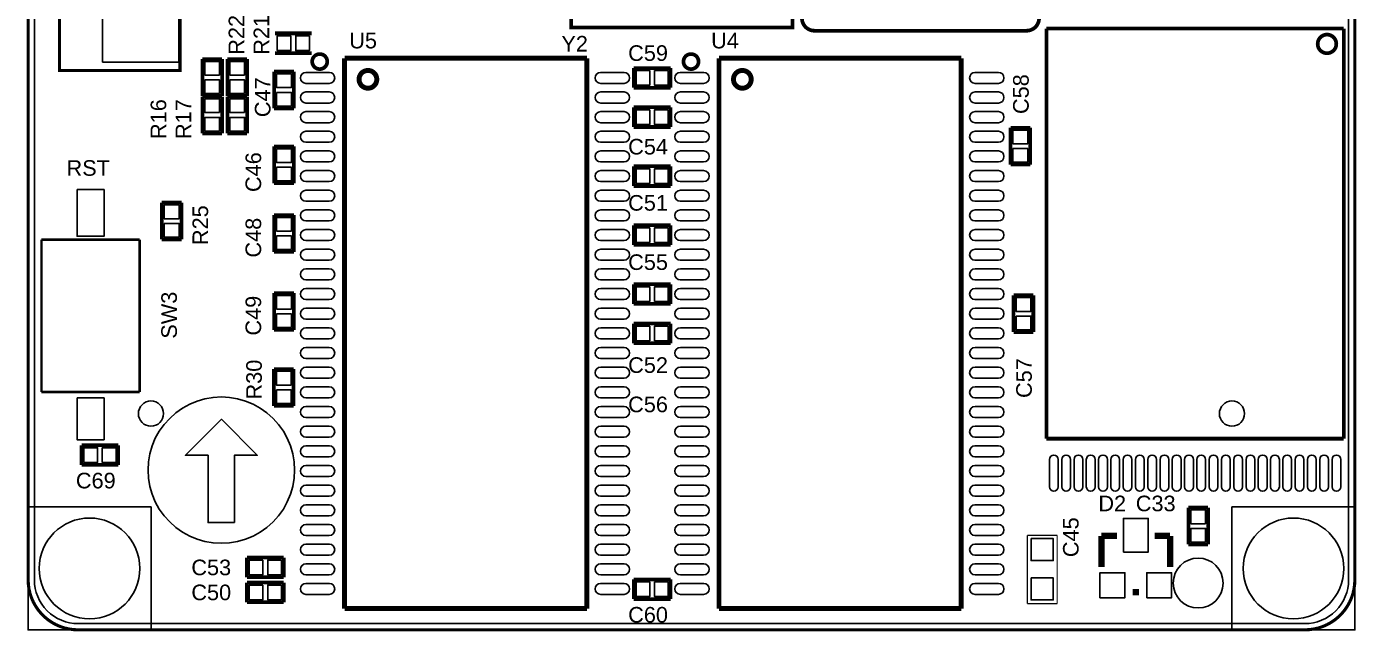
# Model space of a CAD drawing. Extents: x 0 to 117, y 0 to 54.
# Drawn here: x -0.1 to 54.1, y -0.1 to 24.6 of the extents above; entities that cross this region are included whole.
import ezdxf

# ---------------------------------------------------------------- set-up
doc = ezdxf.new("R2010")
doc.units = 0
doc.header["$MEASUREMENT"] = 0
for name, color, linetype in [('BG_OUTLINE', 3, 'CONTINUOUS'), ('BG_SILKSCREEN_TOP', 7, 'CONTINUOUS'), ('PG_SILKSCREEN_TOP', 254, 'CONTINUOUS'), ('PG_SOLDERMASK_TOP', 85, 'CONTINUOUS'), ('PIN_SOLDERMASK_TOP', 85, 'CONTINUOUS'), ('RD_SILKSCREEN_TOP', 142, 'CONTINUOUS'), ('RKI_ALL', 43, 'CONTINUOUS')]:
    doc.layers.add(name, color=color, linetype=linetype)

msp = doc.modelspace()

# ---------------------------------------------------------------- linework, layer by layer
at = {"layer": 'BG_OUTLINE', "const_width": 0.127}
msp.add_lwpolyline([(2.032, 0), (51.968, 0, 0.414214), (54, 2.032), (54, 51.968, 0.414067), (51.968, 54), (2.032, 54, 0.414214), (0, 51.968), (0, 2.032, 0.414214), (2.032, 0)], format="xyb", dxfattribs=at)
at = {"layer": 'BG_SILKSCREEN_TOP', "const_width": 0.152}
msp.add_lwpolyline([(31.115, 24.892), (31.115, 24.511), (22.098, 24.511), (22.098, 28.702), (29.083, 28.702), (29.718, 28.067), (30.988, 28.067), (30.988, 27.686)], dxfattribs=at)
msp.add_lwpolyline([(31.496, 27.432), (31.496, 24.892, 0.414214), (32.004, 24.384), (40.64, 24.384, 0.414214), (41.148, 24.892), (41.148, 27.432, 0.414214), (40.64, 27.94), (32.004, 27.94, 0.414214), (31.496, 27.432)], format="xyb", dxfattribs=at)
at = {"layer": 'BG_SILKSCREEN_TOP'}
for points in [[(7.864, 3.523), (7.526, 3.541), (7.196, 3.597), (6.876, 3.688), (6.574, 3.815), (6.281, 3.98), (6.007, 4.171), (5.761, 4.392), (5.532, 4.638), (5.339, 4.912), (5.174, 5.204), (5.047, 5.517), (4.956, 5.837), (4.9, 6.167), (4.882, 6.495), (4.9, 6.833), (4.956, 7.163), (5.047, 7.483), (5.174, 7.795), (5.339, 8.087), (5.532, 8.362), (5.761, 8.608), (6.007, 8.829), (6.281, 9.02), (6.574, 9.185), (6.876, 9.312), (7.196, 9.403), (7.526, 9.459), (7.864, 9.477), (8.194, 9.459), (8.522, 9.403), (8.852, 9.312), (9.154, 9.185), (9.446, 9.02), (9.721, 8.829), (9.967, 8.608), (10.196, 8.362), (10.389, 8.087), (10.544, 7.795), (10.673, 7.483), (10.772, 7.163), (10.828, 6.833), (10.846, 6.495), (10.828, 6.167), (10.772, 5.837), (10.673, 5.517), (10.544, 5.204), (10.389, 4.912), (10.196, 4.638), (9.967, 4.392), (9.721, 4.171), (9.446, 3.98), (9.154, 3.815), (8.852, 3.688), (8.522, 3.597), (8.194, 3.541)], [(8.395, 4.364), (7.323, 4.364), (7.323, 7.107), (6.401, 7.107), (7.864, 8.572), (9.327, 7.107), (8.395, 7.107)]]:
    msp.add_lwpolyline(points, close=True, dxfattribs=at)
at = {"layer": 'PG_SILKSCREEN_TOP'}
for points, const_width in [([(6.18, 22.761), (6.18, 48.359), (1.28, 48.359), (1.28, 22.761), (6.18, 22.761)], 0.127), ([(53.548, 24.473), (41.448, 24.473)], 0.152), ([(41.448, 24.473), (41.448, 7.78)], 0.152), ([(53.548, 7.78), (53.548, 24.473)], 0.152), ([(10.046, 24.277), (11.544, 24.277)], 0.15), ([(7.093, 21.73), (7.093, 23.228)], 0.15), ([(7.093, 23.228), (7.896, 23.228)], 0.15), ([(7.896, 23.228), (7.896, 21.73)], 0.15), ([(8.109, 21.73), (8.109, 23.228)], 0.15), ([(8.109, 23.228), (8.912, 23.228)], 0.15), ([(8.912, 23.228), (8.912, 21.73)], 0.15), ([(11.544, 23.475), (10.046, 23.475)], 0.15), ([(22.741, 23.264), (12.88, 23.264)], 0.201), ([(12.88, 23.264), (12.88, 0.866)], 0.201), ([(22.741, 23.264), (12.88, 23.264)], 0.201), ([(12.88, 23.264), (12.88, 0.866)], 0.201), ([(22.741, 0.866), (22.741, 23.264)], 0.201), ([(22.741, 0.866), (22.741, 23.264)], 0.201), ([(37.981, 23.264), (28.12, 23.264)], 0.201), ([(28.12, 23.264), (28.12, 0.866)], 0.201), ([(37.981, 23.264), (28.12, 23.264)], 0.201), ([(28.12, 23.264), (28.12, 0.866)], 0.201), ([(37.981, 0.866), (37.981, 23.264)], 0.201), ([(37.981, 0.866), (37.981, 23.264)], 0.201), ([(10.013, 21.222), (10.013, 22.72)], 0.15), ([(10.013, 22.72), (10.815, 22.72)], 0.15), ([(10.815, 22.72), (10.815, 21.222)], 0.15), ([(24.651, 22.062), (24.651, 22.865)], 0.15), ([(24.651, 22.865), (26.149, 22.865)], 0.15), ([(26.149, 22.865), (26.149, 22.062)], 0.15), ([(7.092, 20.206), (7.092, 21.704)], 0.15), ([(7.092, 21.704), (7.894, 21.704)], 0.15), ([(7.896, 21.73), (7.093, 21.73)], 0.15), ([(7.894, 21.704), (7.894, 20.206)], 0.15), ([(8.108, 20.206), (8.108, 21.704)], 0.15), ([(8.108, 21.704), (8.91, 21.704)], 0.15), ([(8.912, 21.73), (8.109, 21.73)], 0.15), ([(8.91, 21.704), (8.91, 20.206)], 0.15), ([(26.149, 22.062), (24.651, 22.062)], 0.15), ([(10.815, 21.222), (10.013, 21.222)], 0.15), ([(24.651, 20.465), (24.651, 21.267)], 0.15), ([(24.651, 21.267), (26.149, 21.267)], 0.15), ([(26.149, 21.267), (26.149, 20.465)], 0.15), ([(7.894, 20.206), (7.092, 20.206)], 0.15), ([(8.91, 20.206), (8.108, 20.206)], 0.15), ([(26.149, 20.465), (24.651, 20.465)], 0.15), ([(39.985, 18.936), (39.985, 20.434)], 0.15), ([(39.985, 20.434), (40.787, 20.434)], 0.15), ([(40.787, 20.434), (40.787, 18.936)], 0.15), ([(10.013, 18.174), (10.013, 19.672)], 0.15), ([(10.013, 19.672), (10.815, 19.672)], 0.15), ([(10.815, 19.672), (10.815, 18.174)], 0.15), ([(40.787, 18.936), (39.985, 18.936)], 0.15), ([(24.651, 18.867), (26.149, 18.867)], 0.15), ([(24.651, 18.064), (24.651, 18.867)], 0.15), ([(26.149, 18.867), (26.149, 18.064)], 0.15), ([(10.815, 18.174), (10.013, 18.174)], 0.15), ([(26.149, 18.064), (24.651, 18.064)], 0.15), ([(5.441, 15.888), (5.441, 17.386)], 0.15), ([(5.441, 17.386), (6.243, 17.386)], 0.15), ([(6.243, 17.386), (6.243, 15.888)], 0.15), ([(10.013, 15.38), (10.013, 16.878)], 0.15), ([(10.013, 16.878), (10.815, 16.878)], 0.15), ([(10.815, 16.878), (10.815, 15.38)], 0.15), ([(24.651, 15.664), (24.651, 16.467)], 0.15), ([(24.651, 16.467), (26.149, 16.467)], 0.15), ([(26.149, 16.467), (26.149, 15.664)], 0.15), ([(0.541, 15.878), (0.541, 9.68)], 0.0991), ([(4.539, 15.878), (0.541, 15.878)], 0.0991), ([(4.539, 9.68), (4.539, 15.878)], 0.0991), ([(6.243, 15.888), (5.441, 15.888)], 0.15), ([(26.149, 15.664), (24.651, 15.664)], 0.15), ([(10.815, 15.38), (10.013, 15.38)], 0.15), ([(24.651, 14.067), (26.149, 14.067)], 0.15), ([(24.651, 13.264), (24.651, 14.067)], 0.15), ([(26.149, 14.067), (26.149, 13.264)], 0.15), ([(10.013, 12.205), (10.013, 13.703)], 0.15), ([(10.013, 13.703), (10.815, 13.703)], 0.15), ([(10.815, 13.703), (10.815, 12.205)], 0.15), ([(40.112, 12.116), (40.112, 13.614)], 0.15), ([(40.112, 13.614), (40.914, 13.614)], 0.15), ([(40.914, 13.614), (40.914, 12.116)], 0.15), ([(26.149, 13.264), (24.651, 13.264)], 0.15), ([(24.651, 11.664), (24.651, 12.466)], 0.15), ([(24.651, 12.466), (26.149, 12.466)], 0.15), ([(26.149, 12.466), (26.149, 11.664)], 0.15), ([(10.815, 12.205), (10.013, 12.205)], 0.15), ([(40.914, 12.116), (40.112, 12.116)], 0.15), ([(26.149, 11.664), (24.651, 11.664)], 0.15), ([(10.004, 9.116), (10.004, 10.615)], 0.15), ([(10.004, 10.615), (10.806, 10.615)], 0.15), ([(10.806, 10.615), (10.806, 9.116)], 0.15), ([(0.541, 9.68), (4.539, 9.68)], 0.0991), ([(10.806, 9.116), (10.004, 9.116)], 0.15), ([(2.172, 7.513), (3.67, 7.513)], 0.15), ([(2.172, 6.711), (2.172, 7.513)], 0.15), ([(3.67, 7.513), (3.67, 6.711)], 0.15), ([(41.448, 7.78), (53.548, 7.78)], 0.152), ([(3.67, 6.711), (2.172, 6.711)], 0.15), ([(47.225, 3.475), (47.225, 4.973)], 0.15), ([(47.225, 4.973), (48.028, 4.973)], 0.15), ([(48.028, 4.973), (48.028, 3.475)], 0.15), ([(40.665, 3.851), (41.885, 3.851)], 0.0508), ([(40.665, 1.069), (40.665, 3.851)], 0.0508), ([(41.885, 3.851), (41.885, 1.069)], 0.0508), ([(44.323, 3.823), (43.688, 3.823)], 0.254), ([(43.688, 3.823), (43.688, 2.553)], 0.254), ([(45.847, 3.823), (46.482, 3.823)], 0.254), ([(46.482, 3.823), (46.482, 2.553)], 0.254), ([(48.028, 3.475), (47.225, 3.475)], 0.15), ([(8.903, 2.139), (8.903, 2.941)], 0.15), ([(8.903, 2.941), (10.401, 2.941)], 0.15), ([(10.401, 2.941), (10.401, 2.139)], 0.15), ([(10.401, 2.139), (8.903, 2.139)], 0.15), ([(8.903, 1.123), (8.903, 1.925)], 0.15), ([(8.903, 1.925), (10.401, 1.925)], 0.15), ([(10.401, 1.925), (10.401, 1.123)], 0.15), ([(24.651, 1.25), (24.651, 2.052)], 0.15), ([(24.651, 2.052), (26.149, 2.052)], 0.15), ([(26.149, 2.052), (26.149, 1.25)], 0.15), ([(44.958, 1.537), (45.212, 1.537)], 0.254), ([(10.401, 1.123), (8.903, 1.123)], 0.15), ([(26.149, 1.25), (24.651, 1.25)], 0.15), ([(41.885, 1.069), (40.665, 1.069)], 0.0508), ([(12.88, 0.866), (22.741, 0.866)], 0.201), ([(12.88, 0.866), (22.741, 0.866)], 0.201), ([(28.12, 0.866), (37.981, 0.866)], 0.201), ([(28.12, 0.866), (37.981, 0.866)], 0.201)]:
    msp.add_lwpolyline(points, dxfattribs=dict(at, const_width=const_width))
for points, const_width in [([(53.246, 23.848, 1), (52.488, 23.846, 1), (53.246, 23.848)], 0.152), ([(12.174, 23.128, 1), (11.561, 23.128, 1), (12.174, 23.128)], 0.152), ([(27.287, 23.128, 1), (26.674, 23.128, 1), (27.287, 23.128)], 0.152), ([(14.191, 22.405, 1), (13.469, 22.405, 1), (14.191, 22.405)], 0.201), ([(29.431, 22.405, 1), (28.709, 22.405, 1), (29.431, 22.405)], 0.201)]:
    msp.add_lwpolyline(points, format="xyb", dxfattribs=dict(at, const_width=const_width))
at = {"layer": 'PG_SOLDERMASK_TOP'}
for points in [[(0.257, 0), (5.001, 0), (5.001, 0.254), (5.001, 5.001), (0.254, 5.001), (0, 5.001), (0, 0.254), (0, 0)], [(54, 0.257), (54, 5.001), (53.746, 5.001), (48.999, 5.001), (48.999, 0.254), (48.999, 0), (53.746, 0), (54, 0)]]:
    msp.add_lwpolyline(points, close=True, dxfattribs=at)
at = {"layer": 'PIN_SOLDERMASK_TOP'}
for points in [[(6.129, 23.11), (3.03, 23.11), (3.03, 25.211), (6.129, 25.211)], [(10.698, 24.176), (10.698, 23.576), (10.14, 23.576), (10.14, 24.176)], [(11.45, 24.176), (11.45, 23.576), (10.892, 23.576), (10.892, 24.176)], [(7.794, 22.576), (7.195, 22.576), (7.195, 23.134), (7.794, 23.134)], [(8.81, 22.576), (8.211, 22.576), (8.211, 23.134), (8.81, 23.134)], [(25.303, 22.763), (25.303, 22.164), (24.745, 22.164), (24.745, 22.763)], [(26.055, 22.763), (26.055, 22.164), (25.497, 22.164), (25.497, 22.763)], [(7.794, 21.824), (7.195, 21.824), (7.195, 22.382), (7.794, 22.382)], [(8.81, 21.824), (8.211, 21.824), (8.211, 22.382), (8.81, 22.382)], [(10.114, 22.626), (10.714, 22.626), (10.714, 22.068), (10.114, 22.068)], [(10.114, 21.874), (10.714, 21.874), (10.714, 21.316), (10.114, 21.316)], [(7.793, 21.052), (7.193, 21.052), (7.193, 21.61), (7.793, 21.61)], [(8.809, 21.052), (8.209, 21.052), (8.209, 21.61), (8.809, 21.61)], [(25.303, 21.166), (25.303, 20.566), (24.745, 20.566), (24.745, 21.166)], [(26.055, 21.166), (26.055, 20.566), (25.497, 20.566), (25.497, 21.166)], [(7.793, 20.3), (7.193, 20.3), (7.193, 20.858), (7.793, 20.858)], [(8.809, 20.3), (8.209, 20.3), (8.209, 20.858), (8.809, 20.858)], [(40.686, 19.782), (40.086, 19.782), (40.086, 20.34), (40.686, 20.34)], [(10.114, 19.578), (10.714, 19.578), (10.714, 19.02), (10.114, 19.02)], [(40.686, 19.03), (40.086, 19.03), (40.086, 19.588), (40.686, 19.588)], [(10.114, 18.826), (10.714, 18.826), (10.714, 18.268), (10.114, 18.268)], [(24.745, 18.166), (24.745, 18.766), (25.303, 18.766), (25.303, 18.166)], [(25.497, 18.166), (25.497, 18.766), (26.055, 18.766), (26.055, 18.166)], [(1.99, 17.92), (3.09, 17.92), (3.09, 16.02), (1.99, 16.02)], [(5.542, 17.292), (6.142, 17.292), (6.142, 16.734), (5.542, 16.734)], [(10.714, 16.226), (10.114, 16.226), (10.114, 16.784), (10.714, 16.784)], [(5.542, 16.54), (6.142, 16.54), (6.142, 15.982), (5.542, 15.982)], [(25.303, 16.365), (25.303, 15.766), (24.745, 15.766), (24.745, 16.365)], [(26.055, 16.365), (26.055, 15.766), (25.497, 15.766), (25.497, 16.365)], [(10.714, 15.474), (10.114, 15.474), (10.114, 16.032), (10.714, 16.032)], [(10.714, 13.051), (10.114, 13.051), (10.114, 13.609), (10.714, 13.609)], [(24.745, 13.365), (24.745, 13.965), (25.303, 13.965), (25.303, 13.365)], [(25.497, 13.365), (25.497, 13.965), (26.055, 13.965), (26.055, 13.365)], [(40.213, 13.52), (40.813, 13.52), (40.813, 12.962), (40.213, 12.962)], [(10.714, 12.299), (10.114, 12.299), (10.114, 12.857), (10.714, 12.857)], [(40.213, 12.769), (40.813, 12.769), (40.813, 12.21), (40.213, 12.21)], [(25.303, 12.365), (25.303, 11.765), (24.745, 11.765), (24.745, 12.365)], [(26.055, 12.365), (26.055, 11.765), (25.497, 11.765), (25.497, 12.365)], [(10.105, 10.521), (10.705, 10.521), (10.705, 9.962), (10.105, 9.962)], [(10.105, 9.769), (10.705, 9.769), (10.705, 9.21), (10.105, 9.21)], [(1.99, 9.437), (3.09, 9.437), (3.09, 7.738), (1.99, 7.738)], [(2.266, 6.812), (2.266, 7.412), (2.824, 7.412), (2.824, 6.812)], [(3.018, 6.812), (3.018, 7.412), (3.576, 7.412), (3.576, 6.812)], [(47.926, 4.321), (47.327, 4.321), (47.327, 4.879), (47.926, 4.879)], [(44.578, 3.164), (44.578, 4.533), (45.592, 4.533), (45.592, 3.164)], [(47.926, 3.569), (47.327, 3.569), (47.327, 4.128), (47.926, 4.128)], [(40.825, 3.716), (41.725, 3.716), (41.725, 2.817), (40.825, 2.817)], [(9.555, 2.84), (9.555, 2.24), (8.997, 2.24), (8.997, 2.84)], [(10.307, 2.84), (10.307, 2.24), (9.749, 2.24), (9.749, 2.84)], [(43.626, 1.309), (43.626, 2.323), (44.639, 2.323), (44.639, 1.309)], [(45.531, 1.309), (45.531, 2.323), (46.544, 2.323), (46.544, 1.309)], [(9.555, 1.824), (9.555, 1.224), (8.997, 1.224), (8.997, 1.824)], [(10.307, 1.824), (10.307, 1.224), (9.749, 1.224), (9.749, 1.824)], [(25.303, 1.951), (25.303, 1.351), (24.745, 1.351), (24.745, 1.951)], [(26.055, 1.951), (26.055, 1.351), (25.497, 1.351), (25.497, 1.951)], [(40.825, 2.116), (41.725, 2.116), (41.725, 1.217), (40.825, 1.217)]]:
    msp.add_lwpolyline(points, close=True, dxfattribs=at)
for points in [[(12.255, 22.239), (11.306, 22.239, -1), (11.306, 22.689), (12.255, 22.689, -1)], [(24.254, 22.239), (23.305, 22.239, -1), (23.305, 22.689), (24.254, 22.689, -1)], [(27.495, 22.239), (26.546, 22.239, -1), (26.546, 22.689), (27.495, 22.689, -1)], [(39.494, 22.239), (38.544, 22.239, -1), (38.544, 22.689), (39.494, 22.689, -1)], [(12.255, 21.441), (11.306, 21.441, -1), (11.306, 21.891), (12.255, 21.891, -1)], [(24.254, 21.441), (23.305, 21.441, -1), (23.305, 21.891), (24.254, 21.891, -1)], [(27.495, 21.441), (26.546, 21.441, -1), (26.546, 21.891), (27.495, 21.891, -1)], [(39.494, 21.441), (38.544, 21.441, -1), (38.544, 21.891), (39.494, 21.891, -1)], [(12.255, 20.641), (11.306, 20.641, -1), (11.306, 21.091), (12.255, 21.091, -1)], [(24.254, 20.641), (23.305, 20.641, -1), (23.305, 21.091), (24.254, 21.091, -1)], [(27.495, 20.641), (26.546, 20.641, -1), (26.546, 21.091), (27.495, 21.091, -1)], [(39.494, 20.641), (38.544, 20.641, -1), (38.544, 21.091), (39.494, 21.091, -1)], [(12.255, 19.841), (11.306, 19.841, -1), (11.306, 20.291), (12.255, 20.291, -1)], [(24.254, 19.841), (23.305, 19.841, -1), (23.305, 20.291), (24.254, 20.291, -1)], [(27.495, 19.841), (26.546, 19.841, -1), (26.546, 20.291), (27.495, 20.291, -1)], [(39.494, 19.841), (38.544, 19.841, -1), (38.544, 20.291), (39.494, 20.291, -1)], [(12.255, 19.041), (11.306, 19.041, -1), (11.306, 19.491), (12.255, 19.491, -1)], [(24.254, 19.041), (23.305, 19.041, -1), (23.305, 19.491), (24.254, 19.491, -1)], [(27.495, 19.041), (26.546, 19.041, -1), (26.546, 19.491), (27.495, 19.491, -1)], [(39.494, 19.041), (38.544, 19.041, -1), (38.544, 19.491), (39.494, 19.491, -1)], [(12.255, 18.241), (11.306, 18.241, -1), (11.306, 18.691), (12.255, 18.691, -1)], [(24.254, 18.241), (23.305, 18.241, -1), (23.305, 18.691), (24.254, 18.691, -1)], [(27.495, 18.241), (26.546, 18.241, -1), (26.546, 18.691), (27.495, 18.691, -1)], [(39.494, 18.241), (38.544, 18.241, -1), (38.544, 18.691), (39.494, 18.691, -1)], [(12.255, 17.441), (11.306, 17.441, -1), (11.306, 17.89), (12.255, 17.89, -1)], [(24.254, 17.441), (23.305, 17.441, -1), (23.305, 17.89), (24.254, 17.89, -1)], [(27.495, 17.441), (26.546, 17.441, -1), (26.546, 17.89), (27.495, 17.89, -1)], [(39.494, 17.441), (38.544, 17.441, -1), (38.544, 17.89), (39.494, 17.89, -1)], [(12.255, 16.641), (11.306, 16.641, -1), (11.306, 17.09), (12.255, 17.09, -1)], [(24.254, 16.641), (23.305, 16.641, -1), (23.305, 17.09), (24.254, 17.09, -1)], [(27.495, 16.641), (26.546, 16.641, -1), (26.546, 17.09), (27.495, 17.09, -1)], [(39.494, 16.641), (38.544, 16.641, -1), (38.544, 17.09), (39.494, 17.09, -1)], [(12.255, 15.841), (11.306, 15.841, -1), (11.306, 16.29), (12.255, 16.29, -1)], [(24.254, 15.841), (23.305, 15.841, -1), (23.305, 16.29), (24.254, 16.29, -1)], [(27.495, 15.841), (26.546, 15.841, -1), (26.546, 16.29), (27.495, 16.29, -1)], [(39.494, 15.841), (38.544, 15.841, -1), (38.544, 16.29), (39.494, 16.29, -1)], [(12.255, 15.041), (11.306, 15.041, -1), (11.306, 15.49), (12.255, 15.49, -1)], [(24.254, 15.041), (23.305, 15.041, -1), (23.305, 15.49), (24.254, 15.49, -1)], [(27.495, 15.041), (26.546, 15.041, -1), (26.546, 15.49), (27.495, 15.49, -1)], [(39.494, 15.041), (38.544, 15.041, -1), (38.544, 15.49), (39.494, 15.49, -1)], [(12.255, 14.241), (11.306, 14.241, -1), (11.306, 14.69), (12.255, 14.69, -1)], [(24.254, 14.241), (23.305, 14.241, -1), (23.305, 14.69), (24.254, 14.69, -1)], [(27.495, 14.241), (26.546, 14.241, -1), (26.546, 14.69), (27.495, 14.69, -1)], [(39.494, 14.241), (38.544, 14.241, -1), (38.544, 14.69), (39.494, 14.69, -1)], [(12.255, 13.44), (11.306, 13.44, -1), (11.306, 13.89), (12.255, 13.89, -1)], [(24.254, 13.44), (23.305, 13.44, -1), (23.305, 13.89), (24.254, 13.89, -1)], [(27.495, 13.44), (26.546, 13.44, -1), (26.546, 13.89), (27.495, 13.89, -1)], [(39.494, 13.44), (38.544, 13.44, -1), (38.544, 13.89), (39.494, 13.89, -1)], [(12.255, 12.64), (11.306, 12.64, -1), (11.306, 13.09), (12.255, 13.09, -1)], [(24.254, 12.64), (23.305, 12.64, -1), (23.305, 13.09), (24.254, 13.09, -1)], [(27.495, 12.64), (26.546, 12.64, -1), (26.546, 13.09), (27.495, 13.09, -1)], [(39.494, 12.64), (38.544, 12.64, -1), (38.544, 13.09), (39.494, 13.09, -1)], [(12.255, 11.84), (11.306, 11.84, -1), (11.306, 12.29), (12.255, 12.29, -1)], [(24.254, 11.84), (23.305, 11.84, -1), (23.305, 12.29), (24.254, 12.29, -1)], [(27.495, 11.84), (26.546, 11.84, -1), (26.546, 12.29), (27.495, 12.29, -1)], [(39.494, 11.84), (38.544, 11.84, -1), (38.544, 12.29), (39.494, 12.29, -1)], [(12.255, 11.04), (11.306, 11.04, -1), (11.306, 11.49), (12.255, 11.49, -1)], [(24.254, 11.04), (23.305, 11.04, -1), (23.305, 11.49), (24.254, 11.49, -1)], [(27.495, 11.04), (26.546, 11.04, -1), (26.546, 11.49), (27.495, 11.49, -1)], [(39.494, 11.04), (38.544, 11.04, -1), (38.544, 11.49), (39.494, 11.49, -1)], [(12.255, 10.24), (11.306, 10.24, -1), (11.306, 10.69), (12.255, 10.69, -1)], [(24.254, 10.24), (23.305, 10.24, -1), (23.305, 10.69), (24.254, 10.69, -1)], [(27.495, 10.24), (26.546, 10.24, -1), (26.546, 10.69), (27.495, 10.69, -1)], [(39.494, 10.24), (38.544, 10.24, -1), (38.544, 10.69), (39.494, 10.69, -1)], [(12.255, 9.44), (11.306, 9.44, -1), (11.306, 9.889), (12.255, 9.889, -1)], [(24.254, 9.44), (23.305, 9.44, -1), (23.305, 9.889), (24.254, 9.889, -1)], [(27.495, 9.44), (26.546, 9.44, -1), (26.546, 9.889), (27.495, 9.889, -1)], [(39.494, 9.44), (38.544, 9.44, -1), (38.544, 9.889), (39.494, 9.889, -1)], [(12.255, 8.64), (11.306, 8.64, -1), (11.306, 9.089), (12.255, 9.089, -1)], [(24.254, 8.64), (23.305, 8.64, -1), (23.305, 9.089), (24.254, 9.089, -1)], [(27.495, 8.64), (26.546, 8.64, -1), (26.546, 9.089), (27.495, 9.089, -1)], [(39.494, 8.64), (38.544, 8.64, -1), (38.544, 9.089), (39.494, 9.089, -1)], [(12.255, 7.84), (11.306, 7.84, -1), (11.306, 8.289), (12.255, 8.289, -1)], [(24.254, 7.84), (23.305, 7.84, -1), (23.305, 8.289), (24.254, 8.289, -1)], [(27.495, 7.84), (26.546, 7.84, -1), (26.546, 8.289), (27.495, 8.289, -1)], [(39.494, 7.84), (38.544, 7.84, -1), (38.544, 8.289), (39.494, 8.289, -1)], [(12.255, 7.04), (11.306, 7.04, -1), (11.306, 7.489), (12.255, 7.489, -1)], [(24.254, 7.04), (23.305, 7.04, -1), (23.305, 7.489), (24.254, 7.489, -1)], [(27.495, 7.04), (26.546, 7.04, -1), (26.546, 7.489), (27.495, 7.489, -1)], [(39.494, 7.04), (38.544, 7.04, -1), (38.544, 7.489), (39.494, 7.489, -1)], [(41.57, 5.819), (41.57, 6.937, -1), (41.925, 6.937), (41.925, 5.819, -1)], [(42.07, 5.819), (42.07, 6.937, -1), (42.426, 6.937), (42.426, 5.819, -1)], [(42.57, 5.819), (42.57, 6.937, -1), (42.926, 6.937), (42.926, 5.819, -1)], [(43.071, 5.819), (43.071, 6.937, -1), (43.426, 6.937), (43.426, 5.819, -1)], [(43.571, 5.819), (43.571, 6.937, -1), (43.927, 6.937), (43.927, 5.819, -1)], [(44.069, 5.819), (44.069, 6.937, -1), (44.425, 6.937), (44.425, 5.819, -1)], [(44.569, 5.819), (44.569, 6.937, -1), (44.925, 6.937), (44.925, 5.819, -1)], [(45.07, 5.819), (45.07, 6.937, -1), (45.425, 6.937), (45.425, 5.819, -1)], [(45.57, 5.819), (45.57, 6.937, -1), (45.926, 6.937), (45.926, 5.819, -1)], [(46.071, 5.819), (46.071, 6.937, -1), (46.426, 6.937), (46.426, 5.819, -1)], [(46.571, 5.819), (46.571, 6.937, -1), (46.926, 6.937), (46.926, 5.819, -1)], [(47.071, 5.819), (47.071, 6.937, -1), (47.427, 6.937), (47.427, 5.819, -1)], [(47.569, 5.819), (47.569, 6.937, -1), (47.925, 6.937), (47.925, 5.819, -1)], [(48.069, 5.819), (48.069, 6.937, -1), (48.425, 6.937), (48.425, 5.819, -1)], [(48.57, 5.819), (48.57, 6.937, -1), (48.925, 6.937), (48.925, 5.819, -1)], [(49.07, 5.819), (49.07, 6.937, -1), (49.426, 6.937), (49.426, 5.819, -1)], [(49.571, 5.819), (49.571, 6.937, -1), (49.926, 6.937), (49.926, 5.819, -1)], [(50.071, 5.819), (50.071, 6.937, -1), (50.427, 6.937), (50.427, 5.819, -1)], [(50.571, 5.819), (50.571, 6.937, -1), (50.927, 6.937), (50.927, 5.819, -1)], [(51.069, 5.819), (51.069, 6.937, -1), (51.425, 6.937), (51.425, 5.819, -1)], [(51.57, 5.819), (51.57, 6.937, -1), (51.925, 6.937), (51.925, 5.819, -1)], [(52.07, 5.819), (52.07, 6.937, -1), (52.426, 6.937), (52.426, 5.819, -1)], [(52.57, 5.819), (52.57, 6.937, -1), (52.926, 6.937), (52.926, 5.819, -1)], [(53.071, 5.819), (53.071, 6.937, -1), (53.426, 6.937), (53.426, 5.819, -1)], [(12.255, 6.24), (11.306, 6.24, -1), (11.306, 6.689), (12.255, 6.689, -1)], [(24.254, 6.24), (23.305, 6.24, -1), (23.305, 6.689), (24.254, 6.689, -1)], [(27.495, 6.24), (26.546, 6.24, -1), (26.546, 6.689), (27.495, 6.689, -1)], [(39.494, 6.24), (38.544, 6.24, -1), (38.544, 6.689), (39.494, 6.689, -1)], [(12.255, 5.439), (11.306, 5.439, -1), (11.306, 5.889), (12.255, 5.889, -1)], [(24.254, 5.439), (23.305, 5.439, -1), (23.305, 5.889), (24.254, 5.889, -1)], [(27.495, 5.439), (26.546, 5.439, -1), (26.546, 5.889), (27.495, 5.889, -1)], [(39.494, 5.439), (38.544, 5.439, -1), (38.544, 5.889), (39.494, 5.889, -1)], [(12.255, 4.639), (11.306, 4.639, -1), (11.306, 5.089), (12.255, 5.089, -1)], [(24.254, 4.639), (23.305, 4.639, -1), (23.305, 5.089), (24.254, 5.089, -1)], [(27.495, 4.639), (26.546, 4.639, -1), (26.546, 5.089), (27.495, 5.089, -1)], [(39.494, 4.639), (38.544, 4.639, -1), (38.544, 5.089), (39.494, 5.089, -1)], [(12.255, 3.839), (11.306, 3.839, -1), (11.306, 4.289), (12.255, 4.289, -1)], [(24.254, 3.839), (23.305, 3.839, -1), (23.305, 4.289), (24.254, 4.289, -1)], [(27.495, 3.839), (26.546, 3.839, -1), (26.546, 4.289), (27.495, 4.289, -1)], [(39.494, 3.839), (38.544, 3.839, -1), (38.544, 4.289), (39.494, 4.289, -1)], [(12.255, 3.039), (11.306, 3.039, -1), (11.306, 3.489), (12.255, 3.489, -1)], [(24.254, 3.039), (23.305, 3.039, -1), (23.305, 3.489), (24.254, 3.489, -1)], [(27.495, 3.039), (26.546, 3.039, -1), (26.546, 3.489), (27.495, 3.489, -1)], [(39.494, 3.039), (38.544, 3.039, -1), (38.544, 3.489), (39.494, 3.489, -1)], [(12.255, 2.239), (11.306, 2.239, -1), (11.306, 2.689), (12.255, 2.689, -1)], [(24.254, 2.239), (23.305, 2.239, -1), (23.305, 2.689), (24.254, 2.689, -1)], [(27.495, 2.239), (26.546, 2.239, -1), (26.546, 2.689), (27.495, 2.689, -1)], [(39.494, 2.239), (38.544, 2.239, -1), (38.544, 2.689), (39.494, 2.689, -1)], [(12.255, 1.441), (11.306, 1.441, -1), (11.306, 1.891), (12.255, 1.891, -1)], [(24.254, 1.441), (23.305, 1.441, -1), (23.305, 1.891), (24.254, 1.891, -1)], [(27.495, 1.441), (26.546, 1.441, -1), (26.546, 1.891), (27.495, 1.891, -1)], [(39.494, 1.441), (38.544, 1.441, -1), (38.544, 1.891), (39.494, 1.891, -1)]]:
    msp.add_lwpolyline(points, format="xyb", close=True, dxfattribs=at)
for centre, radius in [((4.999, 8.801), 0.513), ((48.999, 8.801), 0.513), ((2.499, 2.499), 2.05), ((51.501, 2.499), 2.05), ((47.625, 1.905), 1.016)]:
    msp.add_circle(centre, radius, dxfattribs=at)
at = {"layer": 'RKI_ALL'}
msp.add_lwpolyline([(51.968, 0.254), (2.032, 0.254, -0.414214), (0.254, 2.032), (0.254, 51.968, -0.414214), (2.032, 53.746), (51.968, 53.746, -0.414046), (53.746, 51.968), (53.746, 2.032, -0.414214)], format="xyb", close=True, dxfattribs=at)

# ---------------------------------------------------------------- texts
at = {"layer": 'BG_SILKSCREEN_TOP', "width": 1.04}
msp.add_text('RST', height=0.635, dxfattribs=at).set_placement((1.562, 18.479))
at = {"layer": 'RD_SILKSCREEN_TOP', "width": 1.04}
for s, p in [('R22', (8.795, 23.406)), ('R21', (9.811, 23.406)), ('C47', (9.864, 20.866)), ('C58', (40.725, 20.993)), ('R16', (5.62, 19.977)), ('R17', (6.636, 19.977)), ('C46', (9.483, 17.818)), ('R25', (7.324, 15.659)), ('C48', (9.483, 15.151)), ('SW3', (6.054, 11.849)), ('C49', (9.483, 11.976)), ('R30', (9.51, 9.375)), ('C57', (40.852, 9.436)), ('C45', (42.757, 2.959))]:
    msp.add_text(s, height=0.635, rotation=90, dxfattribs=at).set_placement(p)
for s, p in [('U5', (13.068, 23.664)), ('Y2', (21.704, 23.537)), ('U4', (27.8, 23.664)), ('C59', (24.422, 23.156)), ('C54', (24.422, 19.346)), ('C51', (24.422, 17.06)), ('C55', (24.422, 14.647)), ('C52', (24.422, 10.458)), ('C56', (24.421, 8.857)), ('C69', (1.943, 5.757)), ('D2', (43.561, 4.826)), ('C33', (45.085, 4.826)), ('C53', (6.642, 2.223)), ('C50', (6.642, 1.206)), ('C60', (24.422, 0.296))]:
    msp.add_text(s, height=0.635, dxfattribs=at).set_placement(p)

doc.saveas('drawing.dxf')
